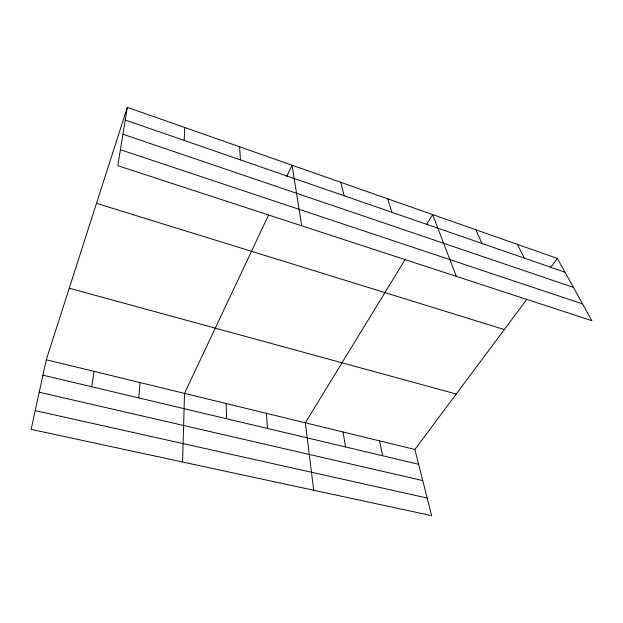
<?xml version="1.0" encoding="UTF-8"?>
<svg xmlns="http://www.w3.org/2000/svg" width="623" height="623" viewBox="0 0 623 623"><rect width="100%" height="100%" fill="white"/><g stroke="black" fill="none" stroke-linecap="round" stroke-linejoin="round"><path stroke-width="0.93" d="M182.594 461.993L184.517 393.393L268.591 215.013M184.182 140.424L184.735 127.505M138.765 397.902L140.097 382.577M91.745 386.751L94.05 371.363M127.318 107.335L117.802 165.687L591.85 320.674L557.359 258.413L127.318 107.335L46.281 359.736L31.15 429.364L431.63 515.665L414.887 449.479L526.56 299.725M286.705 176.582L292.062 165.212L301.688 225.806M405.448 259.028L305.34 422.807L313.727 490.254M426.576 224.467L432.619 214.592L456.316 276.363M550.514 267.594L557.359 258.413M35.223 410.635L427.168 498.034M39.218 392.225L422.752 480.582M42.925 375.171L418.633 464.299M46.281 359.736L414.887 449.479M69.239 288.231L456.246 394.016M96.495 203.332L504.319 329.544M120.41 149.715L582.552 303.884M122.933 134.225L573.433 287.413M125.246 120.037L564.991 272.181M517.37 244.364L524.255 258.086M475.816 229.762L481.906 243.429M387.662 198.799L391.929 212.303M340.851 182.352L344.083 195.747M379.524 440.874L382.693 455.771M343.032 431.988L345.57 446.971M266.403 413.329L267.563 428.46M239.59 146.779L240.431 159.885M226.149 403.525L226.546 418.726"/></g></svg>
